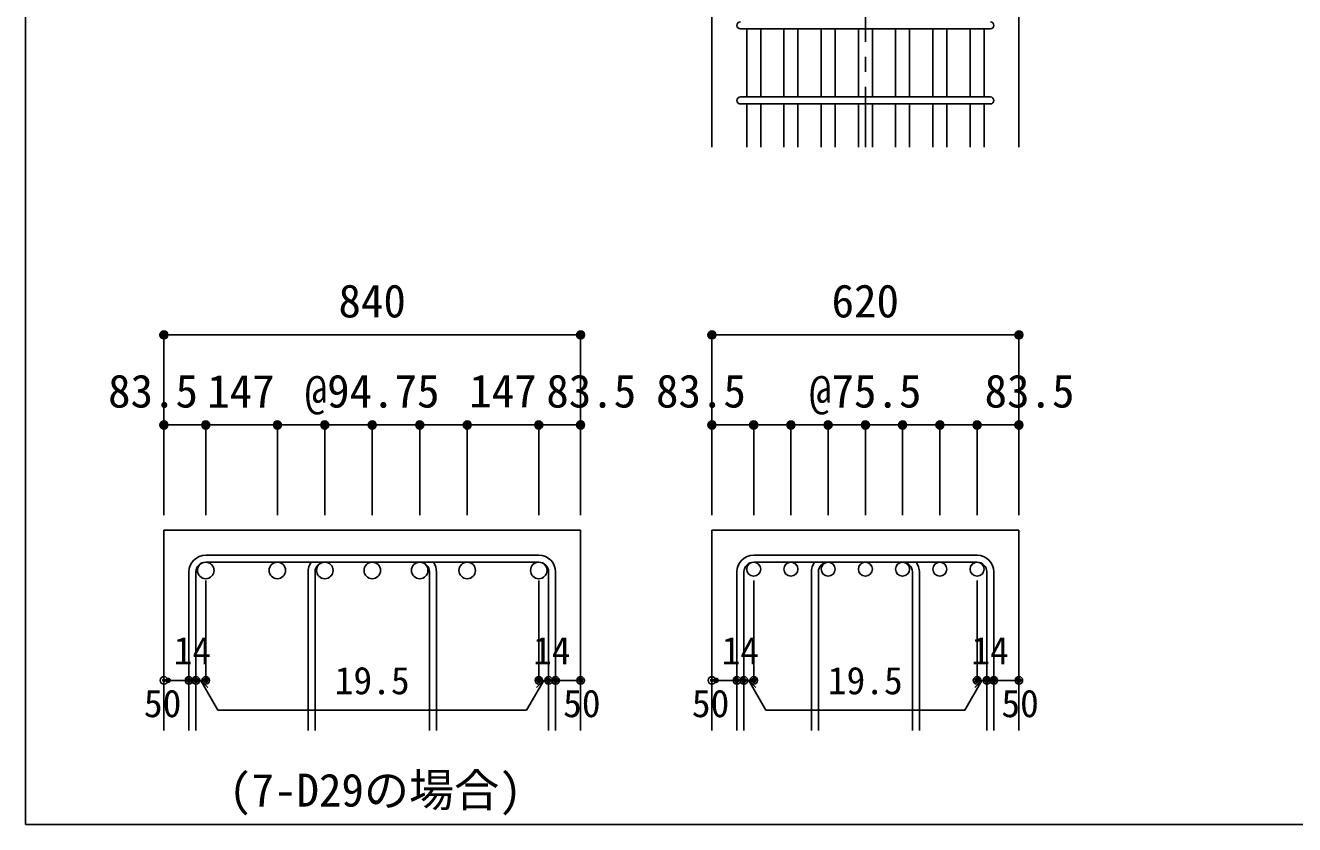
# Model space of a CAD drawing. Units: millimetres at full size, sheet at 1:30; details may follow other scales. Extents: x -5973 to 5954, y -4195 to 4201.
# Drawn here: x -5973 to -3439, y -4195 to -2599 of the extents above; entities that cross this region are included whole.
import ezdxf
from ezdxf.enums import TextEntityAlignment as Align

# ---------------------------------------------------------------- set-up
doc = ezdxf.new("R2010")
doc.units = ezdxf.units.MM
doc.header["$LTSCALE"] = 30
doc.header["$PDMODE"] = 32
doc.header["$PDSIZE"] = 15
doc.linetypes.add('CHAIN1', pattern=[8, 5, -1, 1, -1])
for name, color, linetype in [('0-1_躯体線', 2, 'Continuous'), ('0-5_基礎梁筋', 7, 'Continuous'), ('0-6_スタラップ筋', 7, 'Continuous'), ('0-7_文字', 4, 'Continuous'), ('0-D_寸法', 4, 'Continuous'), ('F-0_枠', 6, 'Continuous')]:
    doc.layers.add(name, color=color, linetype=linetype)
doc.styles.add('ＭＳ ゴシック', font='')
doc.styles.get('ＭＳ ゴシック').set_extended_font_data('MS Gothic')

msp = doc.modelspace()

# ---------------------------------------------------------------- linework, layer by layer
at = {"layer": '0-1_躯体線'}
for p, q in [((-4602.3, -2842.16), (-4602.3, -2442.16)), ((-5696.3, -3607.16), (-5696.3, -4007.16)), ((-5696.3, -3607.16), (-4864.3, -3607.16)), ((-4864.3, -3607.16), (-4864.3, -4007.16)), ((-4602.3, -3607.16), (-4602.3, -4007.16)), ((-4602.3, -3607.16), (-3989.3, -3607.16)), ((-3989.3, -3607.16), (-3989.3, -4007.16))]:
    msp.add_line(p, q, dxfattribs=at)
msp.add_lwpolyline([(-3989.3, -2842.16), (-3989.3, -2442.16), (-3595.8, -2442.16)], dxfattribs=at)
at = {"layer": '0-5_基礎梁筋'}
for p, q in [((-4532.8, -2742.16), (-4532.8, -2606.16)), ((-4504.8, -2742.16), (-4504.8, -2606.16)), ((-4458.47, -2742.16), (-4458.47, -2606.16)), ((-4430.47, -2742.16), (-4430.47, -2606.16)), ((-4384.13, -2742.16), (-4384.13, -2606.16)), ((-4356.13, -2742.16), (-4356.13, -2606.16)), ((-4309.8, -2742.16), (-4309.8, -2606.16)), ((-4281.8, -2742.16), (-4281.8, -2606.16)), ((-4235.47, -2742.16), (-4235.47, -2606.16)), ((-4207.47, -2742.16), (-4207.47, -2606.16)), ((-4161.13, -2742.16), (-4161.13, -2606.16)), ((-4133.13, -2742.16), (-4133.13, -2606.16)), ((-4086.8, -2742.16), (-4086.8, -2606.16)), ((-4058.8, -2742.16), (-4058.8, -2606.16)), ((-4532.8, -2842.16), (-4532.8, -2756.16)), ((-4504.8, -2842.16), (-4504.8, -2756.16)), ((-4458.47, -2842.16), (-4458.47, -2756.16)), ((-4430.47, -2842.16), (-4430.47, -2756.16)), ((-4384.13, -2842.16), (-4384.13, -2756.16)), ((-4356.13, -2842.16), (-4356.13, -2756.16)), ((-4309.8, -2842.16), (-4309.8, -2756.16)), ((-4281.8, -2842.16), (-4281.8, -2756.16)), ((-4235.47, -2842.16), (-4235.47, -2756.16)), ((-4207.47, -2842.16), (-4207.47, -2756.16)), ((-4161.13, -2842.16), (-4161.13, -2756.16)), ((-4133.13, -2842.16), (-4133.13, -2756.16)), ((-4086.8, -2842.16), (-4086.8, -2756.16)), ((-4058.8, -2842.16), (-4058.8, -2756.16))]:
    msp.add_line(p, q, dxfattribs=at)
at = {"layer": '0-5_基礎梁筋', "color": 3}
for centre, radius in [((-5612.8, -3687.66), 16.5), ((-5469.8, -3687.66), 16.5), ((-5375.05, -3687.66), 16.5), ((-5280.3, -3687.66), 16.5), ((-5185.55, -3687.66), 16.5), ((-5090.8, -3687.66), 16.5), ((-4947.8, -3687.66), 16.5), ((-4518.8, -3685.16), 14), ((-4444.47, -3685.16), 14), ((-4370.13, -3685.16), 14), ((-4295.8, -3685.16), 14), ((-4221.47, -3685.16), 14), ((-4147.13, -3685.16), 14), ((-4072.8, -3685.16), 14)]:
    msp.add_circle(centre, radius, dxfattribs=at)
at = {"layer": '0-6_スタラップ筋'}
for p, q in [((-4545.3, -2606.16), (-4046.3, -2606.16)), ((-4545.3, -2742.16), (-4046.3, -2742.16)), ((-4545.3, -2756.16), (-4046.3, -2756.16)), ((-4947.8, -3657.16), (-5612.8, -3657.16)), ((-4947.8, -3671.16), (-5612.8, -3671.16)), ((-4072.8, -3657.16), (-4518.8, -3657.16)), ((-4072.8, -3671.16), (-4518.8, -3671.16)), ((-5646.3, -3690.66), (-5646.3, -4007.16)), ((-5632.3, -3690.66), (-5632.3, -4007.16)), ((-5408.55, -4007.16), (-5408.55, -3690.66)), ((-5394.55, -4007.16), (-5394.55, -3690.66)), ((-5166.05, -4007.16), (-5166.05, -3690.66)), ((-5152.05, -4007.16), (-5152.05, -3690.66)), ((-4928.3, -3690.66), (-4928.3, -4007.16)), ((-4914.3, -3690.66), (-4914.3, -4007.16)), ((-4552.3, -3690.66), (-4552.3, -4007.16)), ((-4538.3, -3690.66), (-4538.3, -4007.16)), ((-4403.63, -4007.16), (-4403.63, -3690.66)), ((-4389.63, -4007.16), (-4389.63, -3690.66)), ((-4201.97, -4007.16), (-4201.97, -3690.66)), ((-4187.97, -4007.16), (-4187.97, -3690.66)), ((-4053.3, -3690.66), (-4053.3, -4007.16)), ((-4039.3, -3690.66), (-4039.3, -4007.16))]:
    msp.add_line(p, q, dxfattribs=at)
for centre, radius, start, end in [((-4545.3, -2599.16), 7, 90, 270), ((-4046.3, -2599.16), 7, 270, 90), ((-4545.3, -2749.16), 7, 90, 270), ((-4046.3, -2749.16), 7, 270, 90), ((-5612.8, -3690.66), 33.5, 90, 180), ((-5612.8, -3690.66), 19.5, 90, 180), ((-5375.05, -3690.66), 33.5, 144.40235, 180), ((-5375.05, -3690.66), 19.5, 90, 180), ((-5185.55, -3690.66), 19.5, 0, 90), ((-5185.55, -3690.66), 33.5, 0, 35.59765), ((-4947.8, -3690.66), 33.5, 0, 90), ((-4947.8, -3690.66), 19.5, 0, 90), ((-4518.8, -3690.66), 33.5, 90, 180), ((-4518.8, -3690.66), 19.5, 90, 180), ((-4370.13, -3690.66), 33.5, 144.40235, 180), ((-4370.13, -3690.66), 19.5, 90, 180), ((-4221.47, -3690.66), 19.5, 0, 90), ((-4221.47, -3690.66), 33.5, 0, 35.59765), ((-4072.8, -3690.66), 33.5, 0, 90), ((-4072.8, -3690.66), 19.5, 0, 90)]:
    msp.add_arc(centre, radius, start, end, dxfattribs=at)
at = {"layer": '0-D_寸法', "linetype": 'CHAIN1'}
msp.add_line((-4295.8, -1042.16), (-4295.8, -2842.16), dxfattribs=at)
at = {"layer": '0-D_寸法'}
for p, q in [((-5696.3, -3217.16), (-5696.3, -3397.16)), ((-5696.3, -3217.16), (-4864.3, -3217.16)), ((-4864.3, -3217.16), (-4864.3, -3397.16)), ((-4864.3, -3217.16), (-4864.3, -3397.16)), ((-4602.3, -3217.16), (-4602.3, -3397.16)), ((-4602.3, -3217.16), (-3989.3, -3217.16)), ((-3989.3, -3217.16), (-3989.3, -3397.16)), ((-3989.3, -3217.16), (-3989.3, -3397.16)), ((-5696.3, -3397.16), (-5696.3, -3577.16)), ((-5696.3, -3397.16), (-4864.3, -3397.16)), ((-5612.8, -3397.16), (-5612.8, -3577.16)), ((-5469.8, -3397.16), (-5469.8, -3577.16)), ((-5375.05, -3397.16), (-5375.05, -3577.16)), ((-5280.3, -3397.16), (-5280.3, -3577.16)), ((-5185.55, -3397.16), (-5185.55, -3577.16)), ((-5090.8, -3397.16), (-5090.8, -3577.16)), ((-4947.8, -3397.16), (-4947.8, -3577.16)), ((-4864.3, -3397.16), (-4864.3, -3577.16)), ((-4602.3, -3397.16), (-4602.3, -3577.16)), ((-4602.3, -3397.16), (-3989.3, -3397.16)), ((-4518.8, -3397.16), (-4518.8, -3577.16)), ((-4444.47, -3397.16), (-4444.47, -3577.16)), ((-4370.13, -3397.16), (-4370.13, -3577.16)), ((-4295.8, -3397.16), (-4295.8, -3577.16)), ((-4221.47, -3397.16), (-4221.47, -3577.16)), ((-4147.13, -3397.16), (-4147.13, -3577.16)), ((-4072.8, -3397.16), (-4072.8, -3577.16)), ((-3989.3, -3397.16), (-3989.3, -3577.16)), ((-5612.8, -3907.16), (-5612.8, -3707.83)), ((-4947.8, -3907.16), (-4947.8, -3707.83)), ((-4518.8, -3907.16), (-4518.8, -3707.83)), ((-4072.8, -3907.16), (-4072.8, -3707.83)), ((-5696.3, -3907.16), (-5646.3, -3907.16)), ((-5646.3, -3907.16), (-5612.8, -3907.16)), ((-5622.55, -3907.16), (-5608.41, -3921.31)), ((-5622.55, -3907.16), (-5588.33, -3966.44)), ((-4938.05, -3907.16), (-4972.27, -3966.44)), ((-4938.05, -3907.16), (-4952.19, -3921.31)), ((-4947.8, -3907.16), (-4864.3, -3907.16)), ((-4928.3, -3907.16), (-4914.3, -3907.16)), ((-4602.3, -3907.16), (-4552.3, -3907.16)), ((-4552.3, -3907.16), (-4518.8, -3907.16)), ((-4528.55, -3907.16), (-4514.41, -3921.31)), ((-4528.55, -3907.16), (-4494.33, -3966.44)), ((-4063.05, -3907.16), (-4097.27, -3966.44)), ((-4063.05, -3907.16), (-4077.19, -3921.31)), ((-4072.8, -3907.16), (-3989.3, -3907.16)), ((-4053.3, -3907.16), (-4039.3, -3907.16)), ((-5588.33, -3966.44), (-4972.27, -3966.44)), ((-4494.33, -3966.44), (-4097.27, -3966.44))]:
    msp.add_line(p, q, dxfattribs=at)
for centre, radius in [((-5696.3, -3217.16), 8), ((-5696.3, -3217.16), 7.2), ((-5696.3, -3217.16), 6.4), ((-5696.3, -3217.16), 5.6), ((-5696.3, -3217.16), 4.8), ((-5696.3, -3217.16), 4), ((-5696.3, -3217.16), 3.2), ((-5696.3, -3217.16), 2.4), ((-5696.3, -3217.16), 1.6), ((-5696.3, -3217.16), 0.8), ((-4864.3, -3217.16), 8), ((-4864.3, -3217.16), 7.2), ((-4864.3, -3217.16), 6.4), ((-4864.3, -3217.16), 5.6), ((-4864.3, -3217.16), 4.8), ((-4864.3, -3217.16), 4), ((-4864.3, -3217.16), 3.2), ((-4864.3, -3217.16), 2.4), ((-4864.3, -3217.16), 1.6), ((-4864.3, -3217.16), 0.8), ((-4602.3, -3217.16), 8), ((-4602.3, -3217.16), 7.2), ((-4602.3, -3217.16), 6.4), ((-4602.3, -3217.16), 5.6), ((-4602.3, -3217.16), 4.8), ((-4602.3, -3217.16), 4), ((-4602.3, -3217.16), 3.2), ((-4602.3, -3217.16), 2.4), ((-4602.3, -3217.16), 1.6), ((-4602.3, -3217.16), 0.8), ((-3989.3, -3217.16), 8), ((-3989.3, -3217.16), 7.2), ((-3989.3, -3217.16), 6.4), ((-3989.3, -3217.16), 5.6), ((-3989.3, -3217.16), 4.8), ((-3989.3, -3217.16), 4), ((-3989.3, -3217.16), 3.2), ((-3989.3, -3217.16), 2.4), ((-3989.3, -3217.16), 1.6), ((-3989.3, -3217.16), 0.8), ((-5696.3, -3397.16), 8), ((-5696.3, -3397.16), 7.2), ((-5696.3, -3397.16), 6.4), ((-5696.3, -3397.16), 5.6), ((-5696.3, -3397.16), 4.8), ((-5696.3, -3397.16), 4), ((-5696.3, -3397.16), 3.2), ((-5696.3, -3397.16), 2.4), ((-5696.3, -3397.16), 1.6), ((-5612.8, -3397.16), 8), ((-5612.8, -3397.16), 7.2), ((-5612.8, -3397.16), 6.4), ((-5612.8, -3397.16), 5.6), ((-5612.8, -3397.16), 4.8), ((-5612.8, -3397.16), 4), ((-5612.8, -3397.16), 3.2), ((-5612.8, -3397.16), 2.4), ((-5612.8, -3397.16), 1.6), ((-5469.8, -3397.16), 8), ((-5469.8, -3397.16), 7.2), ((-5469.8, -3397.16), 6.4), ((-5469.8, -3397.16), 5.6), ((-5469.8, -3397.16), 4.8), ((-5469.8, -3397.16), 4), ((-5469.8, -3397.16), 3.2), ((-5469.8, -3397.16), 2.4), ((-5469.8, -3397.16), 1.6), ((-5375.05, -3397.16), 8), ((-5375.05, -3397.16), 7.2), ((-5375.05, -3397.16), 6.4), ((-5375.05, -3397.16), 5.6), ((-5375.05, -3397.16), 4.8), ((-5375.05, -3397.16), 4), ((-5375.05, -3397.16), 3.2), ((-5375.05, -3397.16), 2.4), ((-5375.05, -3397.16), 1.6), ((-5280.3, -3397.16), 8), ((-5280.3, -3397.16), 7.2), ((-5280.3, -3397.16), 6.4), ((-5280.3, -3397.16), 5.6), ((-5280.3, -3397.16), 4.8), ((-5280.3, -3397.16), 4), ((-5280.3, -3397.16), 3.2), ((-5280.3, -3397.16), 2.4), ((-5280.3, -3397.16), 1.6), ((-5185.55, -3397.16), 8), ((-5185.55, -3397.16), 7.2), ((-5185.55, -3397.16), 6.4), ((-5185.55, -3397.16), 5.6), ((-5185.55, -3397.16), 4.8), ((-5185.55, -3397.16), 4), ((-5185.55, -3397.16), 3.2), ((-5185.55, -3397.16), 2.4), ((-5185.55, -3397.16), 1.6), ((-5090.8, -3397.16), 8), ((-5090.8, -3397.16), 7.2), ((-5090.8, -3397.16), 6.4), ((-5090.8, -3397.16), 5.6), ((-5090.8, -3397.16), 4.8), ((-5090.8, -3397.16), 4), ((-5090.8, -3397.16), 3.2), ((-5090.8, -3397.16), 2.4), ((-5090.8, -3397.16), 1.6), ((-4947.8, -3397.16), 8), ((-4947.8, -3397.16), 7.2), ((-4947.8, -3397.16), 6.4), ((-4947.8, -3397.16), 5.6), ((-4947.8, -3397.16), 4.8), ((-4947.8, -3397.16), 4), ((-4947.8, -3397.16), 3.2), ((-4947.8, -3397.16), 2.4), ((-4947.8, -3397.16), 1.6), ((-4864.3, -3397.16), 8), ((-4864.3, -3397.16), 7.2), ((-4864.3, -3397.16), 6.4), ((-4864.3, -3397.16), 5.6), ((-4864.3, -3397.16), 4.8), ((-4864.3, -3397.16), 4), ((-4864.3, -3397.16), 3.2), ((-4864.3, -3397.16), 2.4), ((-4864.3, -3397.16), 1.6), ((-4602.3, -3397.16), 8), ((-4602.3, -3397.16), 7.2), ((-4602.3, -3397.16), 6.4), ((-4602.3, -3397.16), 5.6), ((-4602.3, -3397.16), 4.8), ((-4602.3, -3397.16), 4), ((-4602.3, -3397.16), 3.2), ((-4602.3, -3397.16), 2.4), ((-4602.3, -3397.16), 1.6), ((-4518.8, -3397.16), 8), ((-4518.8, -3397.16), 7.2), ((-4518.8, -3397.16), 6.4), ((-4518.8, -3397.16), 5.6), ((-4518.8, -3397.16), 4.8), ((-4518.8, -3397.16), 4), ((-4518.8, -3397.16), 3.2), ((-4518.8, -3397.16), 2.4), ((-4518.8, -3397.16), 1.6), ((-4444.47, -3397.16), 8), ((-4444.47, -3397.16), 7.2), ((-4444.47, -3397.16), 6.4), ((-4444.47, -3397.16), 5.6), ((-4444.47, -3397.16), 4.8), ((-4444.47, -3397.16), 4), ((-4444.47, -3397.16), 3.2), ((-4444.47, -3397.16), 2.4), ((-4444.47, -3397.16), 1.6), ((-4370.13, -3397.16), 8), ((-4370.13, -3397.16), 7.2), ((-4370.13, -3397.16), 6.4), ((-4370.13, -3397.16), 5.6), ((-4370.13, -3397.16), 4.8), ((-4370.13, -3397.16), 4), ((-4370.13, -3397.16), 3.2), ((-4370.13, -3397.16), 2.4), ((-4370.13, -3397.16), 1.6), ((-4295.8, -3397.16), 8), ((-4295.8, -3397.16), 7.2), ((-4295.8, -3397.16), 6.4), ((-4295.8, -3397.16), 5.6), ((-4295.8, -3397.16), 4.8), ((-4295.8, -3397.16), 4), ((-4295.8, -3397.16), 3.2), ((-4295.8, -3397.16), 2.4), ((-4295.8, -3397.16), 1.6), ((-4221.47, -3397.16), 8), ((-4221.47, -3397.16), 7.2), ((-4221.47, -3397.16), 6.4), ((-4221.47, -3397.16), 5.6), ((-4221.47, -3397.16), 4.8), ((-4221.47, -3397.16), 4), ((-4221.47, -3397.16), 3.2), ((-4221.47, -3397.16), 2.4), ((-4221.47, -3397.16), 1.6), ((-4147.13, -3397.16), 8), ((-4147.13, -3397.16), 7.2), ((-4147.13, -3397.16), 6.4), ((-4147.13, -3397.16), 5.6), ((-4147.13, -3397.16), 4.8), ((-4147.13, -3397.16), 4), ((-4147.13, -3397.16), 3.2), ((-4147.13, -3397.16), 2.4), ((-4147.13, -3397.16), 1.6), ((-4072.8, -3397.16), 8), ((-4072.8, -3397.16), 7.2), ((-4072.8, -3397.16), 6.4), ((-4072.8, -3397.16), 5.6), ((-4072.8, -3397.16), 4.8), ((-4072.8, -3397.16), 4), ((-4072.8, -3397.16), 3.2), ((-4072.8, -3397.16), 2.4), ((-4072.8, -3397.16), 1.6), ((-3989.3, -3397.16), 8), ((-3989.3, -3397.16), 7.2), ((-3989.3, -3397.16), 6.4), ((-3989.3, -3397.16), 5.6), ((-3989.3, -3397.16), 4.8), ((-3989.3, -3397.16), 4), ((-3989.3, -3397.16), 3.2), ((-3989.3, -3397.16), 2.4), ((-3989.3, -3397.16), 1.6), ((-5696.3, -3397.16), 0.8), ((-5612.8, -3397.16), 0.8), ((-5469.8, -3397.16), 0.8), ((-5375.05, -3397.16), 0.8), ((-5280.3, -3397.16), 0.8), ((-5185.55, -3397.16), 0.8), ((-5090.8, -3397.16), 0.8), ((-4947.8, -3397.16), 0.8), ((-4864.3, -3397.16), 0.8), ((-4602.3, -3397.16), 0.8), ((-4518.8, -3397.16), 0.8), ((-4444.47, -3397.16), 0.8), ((-4370.13, -3397.16), 0.8), ((-4295.8, -3397.16), 0.8), ((-4221.47, -3397.16), 0.8), ((-4147.13, -3397.16), 0.8), ((-4072.8, -3397.16), 0.8), ((-3989.3, -3397.16), 0.8), ((-5696.3, -3907.16), 2.4), ((-5696.3, -3907.16), 2), ((-5696.3, -3907.16), 1.6), ((-5696.3, -3907.16), 1.2), ((-5696.3, -3907.16), 0.8), ((-5696.3, -3907.16), 0.4), ((-5687.8, -3907.16), 4), ((-5687.8, -3907.16), 3.6), ((-5687.8, -3907.16), 3.2), ((-5687.8, -3907.16), 2.8), ((-5646.3, -3907.16), 4), ((-5646.3, -3907.16), 3.6), ((-5646.3, -3907.16), 3.2), ((-5646.3, -3907.16), 2.8), ((-5646.3, -3907.16), 2.4), ((-5646.3, -3907.16), 2), ((-5646.3, -3907.16), 1.6), ((-5646.3, -3907.16), 1.2), ((-5646.3, -3907.16), 0.8), ((-5646.3, -3907.16), 0.4), ((-5632.3, -3907.16), 4), ((-5632.3, -3907.16), 3.6), ((-5632.3, -3907.16), 3.2), ((-5632.3, -3907.16), 2.8), ((-5632.3, -3907.16), 2.4), ((-5632.3, -3907.16), 2), ((-5632.3, -3907.16), 1.6), ((-5632.3, -3907.16), 1.2), ((-5632.3, -3907.16), 0.8), ((-5632.3, -3907.16), 0.4), ((-5612.8, -3907.16), 4), ((-5612.8, -3907.16), 3.6), ((-5612.8, -3907.16), 3.2), ((-5612.8, -3907.16), 2.8), ((-5612.8, -3907.16), 2.4), ((-5612.8, -3907.16), 2), ((-5612.8, -3907.16), 1.6), ((-5612.8, -3907.16), 1.2), ((-5612.8, -3907.16), 0.8), ((-5612.8, -3907.16), 0.4), ((-4947.8, -3907.16), 4), ((-4947.8, -3907.16), 3.6), ((-4947.8, -3907.16), 3.2), ((-4947.8, -3907.16), 2.8), ((-4947.8, -3907.16), 2.4), ((-4947.8, -3907.16), 2), ((-4947.8, -3907.16), 1.6), ((-4947.8, -3907.16), 1.2), ((-4947.8, -3907.16), 0.8), ((-4947.8, -3907.16), 0.4), ((-4928.3, -3907.16), 4), ((-4928.3, -3907.16), 3.6), ((-4928.3, -3907.16), 3.2), ((-4928.3, -3907.16), 2.8), ((-4928.3, -3907.16), 2.4), ((-4928.3, -3907.16), 2), ((-4928.3, -3907.16), 1.6), ((-4928.3, -3907.16), 1.2), ((-4928.3, -3907.16), 0.8), ((-4928.3, -3907.16), 0.4), ((-4914.3, -3907.16), 4), ((-4914.3, -3907.16), 3.6), ((-4914.3, -3907.16), 3.2), ((-4914.3, -3907.16), 2.8), ((-4914.3, -3907.16), 2.4), ((-4914.3, -3907.16), 2), ((-4914.3, -3907.16), 1.6), ((-4914.3, -3907.16), 1.2), ((-4914.3, -3907.16), 0.8), ((-4914.3, -3907.16), 0.4), ((-4864.3, -3907.16), 4), ((-4864.3, -3907.16), 3.6), ((-4864.3, -3907.16), 3.2), ((-4864.3, -3907.16), 2.8), ((-4864.3, -3907.16), 2.4), ((-4864.3, -3907.16), 2), ((-4864.3, -3907.16), 1.6), ((-4864.3, -3907.16), 1.2), ((-4864.3, -3907.16), 0.8), ((-4864.3, -3907.16), 0.4), ((-4602.3, -3907.16), 2.4), ((-4602.3, -3907.16), 2), ((-4602.3, -3907.16), 1.6), ((-4602.3, -3907.16), 1.2), ((-4602.3, -3907.16), 0.8), ((-4602.3, -3907.16), 0.4), ((-4593.8, -3907.16), 4), ((-4593.8, -3907.16), 3.6), ((-4593.8, -3907.16), 3.2), ((-4593.8, -3907.16), 2.8), ((-4552.3, -3907.16), 4), ((-4552.3, -3907.16), 3.6), ((-4552.3, -3907.16), 3.2), ((-4552.3, -3907.16), 2.8), ((-4552.3, -3907.16), 2.4), ((-4552.3, -3907.16), 2), ((-4552.3, -3907.16), 1.6), ((-4552.3, -3907.16), 1.2), ((-4552.3, -3907.16), 0.8), ((-4552.3, -3907.16), 0.4), ((-4538.3, -3907.16), 4), ((-4538.3, -3907.16), 3.6), ((-4538.3, -3907.16), 3.2), ((-4538.3, -3907.16), 2.8), ((-4538.3, -3907.16), 2.4), ((-4538.3, -3907.16), 2), ((-4538.3, -3907.16), 1.6), ((-4538.3, -3907.16), 1.2), ((-4538.3, -3907.16), 0.8), ((-4538.3, -3907.16), 0.4), ((-4518.8, -3907.16), 4), ((-4518.8, -3907.16), 3.6), ((-4518.8, -3907.16), 3.2), ((-4518.8, -3907.16), 2.8), ((-4518.8, -3907.16), 2.4), ((-4518.8, -3907.16), 2), ((-4518.8, -3907.16), 1.6), ((-4518.8, -3907.16), 1.2), ((-4518.8, -3907.16), 0.8), ((-4518.8, -3907.16), 0.4), ((-4072.8, -3907.16), 4), ((-4072.8, -3907.16), 3.6), ((-4072.8, -3907.16), 3.2), ((-4072.8, -3907.16), 2.8), ((-4072.8, -3907.16), 2.4), ((-4072.8, -3907.16), 2), ((-4072.8, -3907.16), 1.6), ((-4072.8, -3907.16), 1.2), ((-4072.8, -3907.16), 0.8), ((-4072.8, -3907.16), 0.4), ((-4053.3, -3907.16), 4), ((-4053.3, -3907.16), 3.6), ((-4053.3, -3907.16), 3.2), ((-4053.3, -3907.16), 2.8), ((-4053.3, -3907.16), 2.4), ((-4053.3, -3907.16), 2), ((-4053.3, -3907.16), 1.6), ((-4053.3, -3907.16), 1.2), ((-4053.3, -3907.16), 0.8), ((-4053.3, -3907.16), 0.4), ((-4039.3, -3907.16), 4), ((-4039.3, -3907.16), 3.6), ((-4039.3, -3907.16), 3.2), ((-4039.3, -3907.16), 2.8), ((-4039.3, -3907.16), 2.4), ((-4039.3, -3907.16), 2), ((-4039.3, -3907.16), 1.6), ((-4039.3, -3907.16), 1.2), ((-4039.3, -3907.16), 0.8), ((-4039.3, -3907.16), 0.4), ((-3989.3, -3907.16), 4), ((-3989.3, -3907.16), 3.6), ((-3989.3, -3907.16), 3.2), ((-3989.3, -3907.16), 2.8), ((-3989.3, -3907.16), 2.4), ((-3989.3, -3907.16), 2), ((-3989.3, -3907.16), 1.6), ((-3989.3, -3907.16), 1.2), ((-3989.3, -3907.16), 0.8), ((-3989.3, -3907.16), 0.4)]:
    msp.add_circle(centre, radius, dxfattribs=at)
at = {"layer": '0-D_寸法', "color": 7}
for p in [(-5696.3, -3217.16), (-4864.3, -3217.16), (-4602.3, -3217.16), (-3989.3, -3217.16), (-5696.3, -3397.16), (-5612.8, -3397.16), (-5469.8, -3397.16), (-5375.05, -3397.16), (-5280.3, -3397.16), (-5185.55, -3397.16), (-5090.8, -3397.16), (-4947.8, -3397.16), (-4864.3, -3397.16), (-4602.3, -3397.16), (-4518.8, -3397.16), (-4444.47, -3397.16), (-4370.13, -3397.16), (-4295.8, -3397.16), (-4221.47, -3397.16), (-4147.13, -3397.16), (-4072.8, -3397.16), (-3989.3, -3397.16), (-5696.3, -3907.16), (-5646.3, -3907.16), (-5632.3, -3907.16), (-5612.8, -3907.16), (-4947.8, -3907.16), (-4928.3, -3907.16), (-4914.3, -3907.16), (-4864.3, -3907.16), (-4602.3, -3907.16), (-4552.3, -3907.16), (-4538.3, -3907.16), (-4518.8, -3907.16), (-4072.8, -3907.16), (-4053.3, -3907.16), (-4039.3, -3907.16), (-3989.3, -3907.16)]:
    msp.add_point(p, dxfattribs=at)
at = {"layer": 'F-0_枠'}
for p in [(-5972.88, 4201.15), (5954.1, -4195.24)]:
    msp.add_line(p, (-5972.88, -4195.24), dxfattribs=at)

# ---------------------------------------------------------------- texts
at = {"layer": '0-7_文字', "color": 7, "style": 'ＭＳ ゴシック'}
msp.add_text('(7-D29の場合)', height=65.98, dxfattribs=at).set_placement((-5566.23, -4179.05), align=Align.BOTTOM_LEFT)
at = {"layer": '0-D_寸法', "style": 'ＭＳ ゴシック'}
for s, height, p in [('840', 65.98, (-5347.8, -3202.16)), ('620', 65.98, (-4363.3, -3202.16)), ('83.5', 65.98, (-5807.8, -3382.16)), ('147', 65.98, (-5609.9, -3382.35)), ('@94.75', 65.98, (-5415.3, -3382.16)), ('147', 65.98, (-5086.7, -3382)), ('83.5', 65.98, (-4932.8, -3382.16)), ('83.5', 65.98, (-4713.8, -3382.16)), ('@75.5', 65.98, (-4408.3, -3382.16)), ('83.5', 65.98, (-4057.8, -3382.16)), ('14', 54.99, (-5676.84, -3891.71)), ('14', 54.99, (-4959.26, -3891.71)), ('14', 54.99, (-4582.84, -3891.71)), ('14', 54.99, (-4084.26, -3891.71)), ('19.5', 54.99, (-5355.3, -3951.44)), ('19.5', 54.99, (-4370.8, -3951.44)), ('50', 54.99, (-5736.3, -3997.16)), ('50', 54.99, (-4899.3, -3997.16)), ('50', 54.99, (-4642.3, -3997.16)), ('50', 54.99, (-4024.3, -3997.16))]:
    msp.add_text(s, height=height, dxfattribs=at).set_placement(p, align=Align.BOTTOM_LEFT)

doc.saveas('drawing.dxf')
